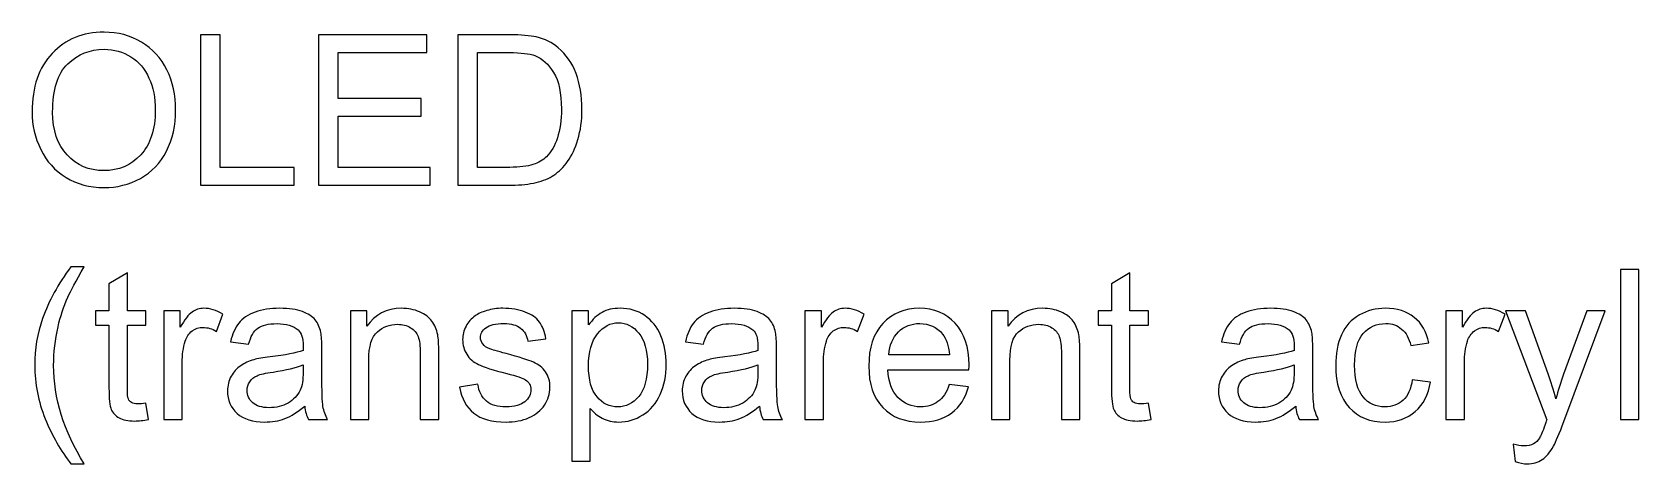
# Model space of a CAD drawing. Header units: inches. Extents: x -3.1 to 14.9, y -9.8 to 5.5.
# Drawn here: x 11.895 to 13.172, y 3.311 to 3.654 of the extents above; entities that cross this region are included whole.
import ezdxf

# ---------------------------------------------------------------- set-up
doc = ezdxf.new("R2010")
doc.units = ezdxf.units.IN
doc.header["$MEASUREMENT"] = 0
doc.layers.add('Layer 1', color=7, linetype='Continuous')

msp = doc.modelspace()

# ---------------------------------------------------------------- linework, layer by layer
at = {"layer": 'Layer 1', "color": 250}
for points, knots in [([(11.8946, 3.5902), (11.8946, 3.61), (11.8999, 3.6255), (11.9106, 3.6367), (11.9106, 3.6367), (11.9212, 3.6479), (11.9349, 3.6535), (11.9518, 3.6535), (11.9518, 3.6535), (11.9628, 3.6535), (11.9727, 3.6509), (11.9815, 3.6456), (11.9815, 3.6456), (11.9904, 3.6403), (11.9971, 3.633), (12.0018, 3.6236), (12.0018, 3.6236), (12.0064, 3.6142), (12.0087, 3.6035), (12.0087, 3.5916), (12.0087, 3.5916), (12.0087, 3.5795), (12.0063, 3.5686), (12.0014, 3.5591), (12.0014, 3.5591), (11.9965, 3.5496), (11.9896, 3.5423), (11.9807, 3.5374), (11.9807, 3.5374), (11.9717, 3.5325), (11.962, 3.5301), (11.9517, 3.5301), (11.9517, 3.5301), (11.9404, 3.5301), (11.9304, 3.5328), (11.9216, 3.5382), (11.9216, 3.5382), (11.9127, 3.5436), (11.906, 3.551), (11.9015, 3.5604), (11.9015, 3.5604), (11.8969, 3.5698), (11.8946, 3.5797), (11.8946, 3.5902)], [0, 0, 0, 0, 0.083333, 0.083333, 0.083333, 0.083333, 0.166667, 0.166667, 0.166667, 0.166667, 0.25, 0.25, 0.25, 0.25, 0.333333, 0.333333, 0.333333, 0.333333, 0.416667, 0.416667, 0.416667, 0.416667, 0.5, 0.5, 0.5, 0.5, 0.583333, 0.583333, 0.583333, 0.583333, 0.666667, 0.666667, 0.666667, 0.666667, 0.75, 0.75, 0.75, 0.75, 0.833333, 0.833333, 0.833333, 0.833333, 1, 1, 1, 1]), ([(11.9109, 3.59), (11.9109, 3.5756), (11.9148, 3.5643), (11.9225, 3.556), (11.9225, 3.556), (11.9302, 3.5477), (11.9399, 3.5436), (11.9516, 3.5436), (11.9516, 3.5436), (11.9635, 3.5436), (11.9733, 3.5477), (11.9809, 3.5561), (11.9809, 3.5561), (11.9886, 3.5645), (11.9925, 3.5763), (11.9925, 3.5917), (11.9925, 3.5917), (11.9925, 3.6014), (11.9908, 3.6098), (11.9875, 3.6171), (11.9875, 3.6171), (11.9842, 3.6243), (11.9794, 3.63), (11.9731, 3.634), (11.9731, 3.634), (11.9668, 3.6379), (11.9597, 3.6399), (11.9518, 3.6399), (11.9518, 3.6399), (11.9407, 3.6399), (11.931, 3.6361), (11.923, 3.6284), (11.923, 3.6284), (11.9149, 3.6207), (11.9109, 3.6079), (11.9109, 3.59)], [0, 0, 0, 0, 0.1, 0.1, 0.1, 0.1, 0.2, 0.2, 0.2, 0.2, 0.3, 0.3, 0.3, 0.3, 0.4, 0.4, 0.4, 0.4, 0.5, 0.5, 0.5, 0.5, 0.6, 0.6, 0.6, 0.6, 0.7, 0.7, 0.7, 0.7, 0.8, 0.8, 0.8, 0.8, 1, 1, 1, 1]), ([(12.0284, 3.5321), (12.0284, 3.5321), (12.0284, 3.6514), (12.0284, 3.6514), (12.0284, 3.6514), (12.0284, 3.6514), (12.0442, 3.6514), (12.0442, 3.6514), (12.0442, 3.6514), (12.0442, 3.6514), (12.0442, 3.5462), (12.0442, 3.5462), (12.0442, 3.5462), (12.0442, 3.5462), (12.103, 3.5462), (12.103, 3.5462), (12.103, 3.5462), (12.103, 3.5462), (12.103, 3.5321), (12.103, 3.5321), (12.103, 3.5321), (12.103, 3.5321), (12.0284, 3.5321), (12.0284, 3.5321)], [0, 0, 0, 0, 0.142857, 0.142857, 0.142857, 0.142857, 0.285714, 0.285714, 0.285714, 0.285714, 0.428571, 0.428571, 0.428571, 0.428571, 0.571429, 0.571429, 0.571429, 0.571429, 0.714286, 0.714286, 0.714286, 0.714286, 1, 1, 1, 1]), ([(12.1221, 3.5321), (12.1221, 3.5321), (12.1221, 3.6514), (12.1221, 3.6514), (12.1221, 3.6514), (12.1221, 3.6514), (12.2083, 3.6514), (12.2083, 3.6514), (12.2083, 3.6514), (12.2083, 3.6514), (12.2083, 3.6373), (12.2083, 3.6373), (12.2083, 3.6373), (12.2083, 3.6373), (12.1379, 3.6373), (12.1379, 3.6373), (12.1379, 3.6373), (12.1379, 3.6373), (12.1379, 3.6008), (12.1379, 3.6008), (12.1379, 3.6008), (12.1379, 3.6008), (12.2039, 3.6008), (12.2039, 3.6008), (12.2039, 3.6008), (12.2039, 3.6008), (12.2039, 3.5868), (12.2039, 3.5868), (12.2039, 3.5868), (12.2039, 3.5868), (12.1379, 3.5868), (12.1379, 3.5868), (12.1379, 3.5868), (12.1379, 3.5868), (12.1379, 3.5462), (12.1379, 3.5462), (12.1379, 3.5462), (12.1379, 3.5462), (12.2111, 3.5462), (12.2111, 3.5462), (12.2111, 3.5462), (12.2111, 3.5462), (12.2111, 3.5321), (12.2111, 3.5321), (12.2111, 3.5321), (12.2111, 3.5321), (12.1221, 3.5321), (12.1221, 3.5321)], [0, 0, 0, 0, 0.076923, 0.076923, 0.076923, 0.076923, 0.153846, 0.153846, 0.153846, 0.153846, 0.230769, 0.230769, 0.230769, 0.230769, 0.307692, 0.307692, 0.307692, 0.307692, 0.384615, 0.384615, 0.384615, 0.384615, 0.461538, 0.461538, 0.461538, 0.461538, 0.538462, 0.538462, 0.538462, 0.538462, 0.615385, 0.615385, 0.615385, 0.615385, 0.692308, 0.692308, 0.692308, 0.692308, 0.769231, 0.769231, 0.769231, 0.769231, 0.846154, 0.846154, 0.846154, 0.846154, 1, 1, 1, 1]), ([(12.2329, 3.5321), (12.2329, 3.5321), (12.2329, 3.6514), (12.2329, 3.6514), (12.2329, 3.6514), (12.2329, 3.6514), (12.274, 3.6514), (12.274, 3.6514), (12.274, 3.6514), (12.2833, 3.6514), (12.2904, 3.6508), (12.2953, 3.6497), (12.2953, 3.6497), (12.3021, 3.6481), (12.3079, 3.6453), (12.3128, 3.6411), (12.3128, 3.6411), (12.319, 3.6358), (12.3238, 3.629), (12.3269, 3.6208), (12.3269, 3.6208), (12.33, 3.6125), (12.3316, 3.603), (12.3316, 3.5924), (12.3316, 3.5924), (12.3316, 3.5833), (12.3305, 3.5753), (12.3284, 3.5683), (12.3284, 3.5683), (12.3263, 3.5613), (12.3236, 3.5555), (12.3202, 3.5509), (12.3202, 3.5509), (12.3169, 3.5463), (12.3133, 3.5427), (12.3094, 3.5401), (12.3094, 3.5401), (12.3055, 3.5375), (12.3007, 3.5355), (12.2951, 3.5341), (12.2951, 3.5341), (12.2896, 3.5328), (12.2832, 3.5321), (12.276, 3.5321), (12.276, 3.5321), (12.276, 3.5321), (12.2329, 3.5321), (12.2329, 3.5321)], [0, 0, 0, 0, 0.076923, 0.076923, 0.076923, 0.076923, 0.153846, 0.153846, 0.153846, 0.153846, 0.230769, 0.230769, 0.230769, 0.230769, 0.307692, 0.307692, 0.307692, 0.307692, 0.384615, 0.384615, 0.384615, 0.384615, 0.461538, 0.461538, 0.461538, 0.461538, 0.538462, 0.538462, 0.538462, 0.538462, 0.615385, 0.615385, 0.615385, 0.615385, 0.692308, 0.692308, 0.692308, 0.692308, 0.769231, 0.769231, 0.769231, 0.769231, 0.846154, 0.846154, 0.846154, 0.846154, 1, 1, 1, 1]), ([(12.2487, 3.5462), (12.2487, 3.5462), (12.2742, 3.5462), (12.2742, 3.5462), (12.2742, 3.5462), (12.282, 3.5462), (12.2882, 3.5469), (12.2927, 3.5484), (12.2927, 3.5484), (12.2972, 3.5498), (12.3007, 3.5519), (12.3034, 3.5546), (12.3034, 3.5546), (12.3071, 3.5583), (12.3101, 3.5633), (12.3121, 3.5696), (12.3121, 3.5696), (12.3142, 3.576), (12.3153, 3.5836), (12.3153, 3.5926), (12.3153, 3.5926), (12.3153, 3.6051), (12.3132, 3.6147), (12.3091, 3.6214), (12.3091, 3.6214), (12.305, 3.6281), (12.3001, 3.6326), (12.2942, 3.6349), (12.2942, 3.6349), (12.29, 3.6365), (12.2831, 3.6373), (12.2738, 3.6373), (12.2738, 3.6373), (12.2738, 3.6373), (12.2487, 3.6373), (12.2487, 3.6373), (12.2487, 3.6373), (12.2487, 3.6373), (12.2487, 3.5462), (12.2487, 3.5462)], [0, 0, 0, 0, 0.090909, 0.090909, 0.090909, 0.090909, 0.181818, 0.181818, 0.181818, 0.181818, 0.272727, 0.272727, 0.272727, 0.272727, 0.363636, 0.363636, 0.363636, 0.363636, 0.454545, 0.454545, 0.454545, 0.454545, 0.545455, 0.545455, 0.545455, 0.545455, 0.636364, 0.636364, 0.636364, 0.636364, 0.727273, 0.727273, 0.727273, 0.727273, 0.818182, 0.818182, 0.818182, 0.818182, 1, 1, 1, 1]), ([(11.9255, 3.3108), (11.9175, 3.321), (11.9106, 3.333), (11.905, 3.3466), (11.905, 3.3466), (11.8995, 3.3603), (11.8967, 3.3745), (11.8967, 3.3891), (11.8967, 3.3891), (11.8967, 3.402), (11.8987, 3.4144), (11.9029, 3.4262), (11.9029, 3.4262), (11.9078, 3.44), (11.9153, 3.4536), (11.9255, 3.4672), (11.9255, 3.4672), (11.9255, 3.4672), (11.936, 3.4672), (11.936, 3.4672), (11.936, 3.4672), (11.9295, 3.456), (11.9252, 3.4479), (11.923, 3.4431), (11.923, 3.4431), (11.9197, 3.4356), (11.9171, 3.4278), (11.9152, 3.4196), (11.9152, 3.4196), (11.9129, 3.4095), (11.9117, 3.3993), (11.9117, 3.389), (11.9117, 3.389), (11.9117, 3.3629), (11.9198, 3.3369), (11.936, 3.3108), (11.936, 3.3108), (11.936, 3.3108), (11.9255, 3.3108), (11.9255, 3.3108)], [0, 0, 0, 0, 0.090909, 0.090909, 0.090909, 0.090909, 0.181818, 0.181818, 0.181818, 0.181818, 0.272727, 0.272727, 0.272727, 0.272727, 0.363636, 0.363636, 0.363636, 0.363636, 0.454545, 0.454545, 0.454545, 0.454545, 0.545455, 0.545455, 0.545455, 0.545455, 0.636364, 0.636364, 0.636364, 0.636364, 0.727273, 0.727273, 0.727273, 0.727273, 0.818182, 0.818182, 0.818182, 0.818182, 1, 1, 1, 1]), ([(11.985, 3.359), (11.985, 3.359), (11.9872, 3.3461), (11.9872, 3.3461), (11.9872, 3.3461), (11.983, 3.3452), (11.9793, 3.3448), (11.9761, 3.3448), (11.9761, 3.3448), (11.9708, 3.3448), (11.9667, 3.3456), (11.9637, 3.3473), (11.9637, 3.3473), (11.9608, 3.349), (11.9587, 3.3512), (11.9575, 3.3539), (11.9575, 3.3539), (11.9564, 3.3566), (11.9557, 3.3624), (11.9557, 3.3712), (11.9557, 3.3712), (11.9557, 3.3712), (11.9557, 3.4209), (11.9557, 3.4209), (11.9557, 3.4209), (11.9557, 3.4209), (11.945, 3.4209), (11.945, 3.4209), (11.945, 3.4209), (11.945, 3.4209), (11.945, 3.4323), (11.945, 3.4323), (11.945, 3.4323), (11.945, 3.4323), (11.9557, 3.4323), (11.9557, 3.4323), (11.9557, 3.4323), (11.9557, 3.4323), (11.9557, 3.4537), (11.9557, 3.4537), (11.9557, 3.4537), (11.9557, 3.4537), (11.9703, 3.4625), (11.9703, 3.4625), (11.9703, 3.4625), (11.9703, 3.4625), (11.9703, 3.4323), (11.9703, 3.4323), (11.9703, 3.4323), (11.9703, 3.4323), (11.985, 3.4323), (11.985, 3.4323), (11.985, 3.4323), (11.985, 3.4323), (11.985, 3.4209), (11.985, 3.4209), (11.985, 3.4209), (11.985, 3.4209), (11.9703, 3.4209), (11.9703, 3.4209), (11.9703, 3.4209), (11.9703, 3.4209), (11.9703, 3.3704), (11.9703, 3.3704), (11.9703, 3.3704), (11.9703, 3.3662), (11.9706, 3.3635), (11.9711, 3.3623), (11.9711, 3.3623), (11.9716, 3.3611), (11.9724, 3.3602), (11.9736, 3.3595), (11.9736, 3.3595), (11.9748, 3.3588), (11.9764, 3.3584), (11.9786, 3.3584), (11.9786, 3.3584), (11.9802, 3.3584), (11.9824, 3.3586), (11.985, 3.359)], [0, 0, 0, 0, 0.047619, 0.047619, 0.047619, 0.047619, 0.095238, 0.095238, 0.095238, 0.095238, 0.142857, 0.142857, 0.142857, 0.142857, 0.190476, 0.190476, 0.190476, 0.190476, 0.238095, 0.238095, 0.238095, 0.238095, 0.285714, 0.285714, 0.285714, 0.285714, 0.333333, 0.333333, 0.333333, 0.333333, 0.380952, 0.380952, 0.380952, 0.380952, 0.428571, 0.428571, 0.428571, 0.428571, 0.47619, 0.47619, 0.47619, 0.47619, 0.52381, 0.52381, 0.52381, 0.52381, 0.571429, 0.571429, 0.571429, 0.571429, 0.619048, 0.619048, 0.619048, 0.619048, 0.666667, 0.666667, 0.666667, 0.666667, 0.714286, 0.714286, 0.714286, 0.714286, 0.761905, 0.761905, 0.761905, 0.761905, 0.809524, 0.809524, 0.809524, 0.809524, 0.857143, 0.857143, 0.857143, 0.857143, 0.904762, 0.904762, 0.904762, 0.904762, 1, 1, 1, 1]), ([(12.7818, 3.359), (12.7818, 3.359), (12.784, 3.3461), (12.784, 3.3461), (12.784, 3.3461), (12.7798, 3.3452), (12.7761, 3.3448), (12.7729, 3.3448), (12.7729, 3.3448), (12.7676, 3.3448), (12.7635, 3.3456), (12.7605, 3.3473), (12.7605, 3.3473), (12.7576, 3.349), (12.7555, 3.3512), (12.7543, 3.3539), (12.7543, 3.3539), (12.7531, 3.3566), (12.7525, 3.3624), (12.7525, 3.3712), (12.7525, 3.3712), (12.7525, 3.3712), (12.7525, 3.4209), (12.7525, 3.4209), (12.7525, 3.4209), (12.7525, 3.4209), (12.7418, 3.4209), (12.7418, 3.4209), (12.7418, 3.4209), (12.7418, 3.4209), (12.7418, 3.4323), (12.7418, 3.4323), (12.7418, 3.4323), (12.7418, 3.4323), (12.7525, 3.4323), (12.7525, 3.4323), (12.7525, 3.4323), (12.7525, 3.4323), (12.7525, 3.4537), (12.7525, 3.4537), (12.7525, 3.4537), (12.7525, 3.4537), (12.7671, 3.4625), (12.7671, 3.4625), (12.7671, 3.4625), (12.7671, 3.4625), (12.7671, 3.4323), (12.7671, 3.4323), (12.7671, 3.4323), (12.7671, 3.4323), (12.7818, 3.4323), (12.7818, 3.4323), (12.7818, 3.4323), (12.7818, 3.4323), (12.7818, 3.4209), (12.7818, 3.4209), (12.7818, 3.4209), (12.7818, 3.4209), (12.7671, 3.4209), (12.7671, 3.4209), (12.7671, 3.4209), (12.7671, 3.4209), (12.7671, 3.3704), (12.7671, 3.3704), (12.7671, 3.3704), (12.7671, 3.3662), (12.7674, 3.3635), (12.7679, 3.3623), (12.7679, 3.3623), (12.7684, 3.3611), (12.7692, 3.3602), (12.7704, 3.3595), (12.7704, 3.3595), (12.7716, 3.3588), (12.7732, 3.3584), (12.7754, 3.3584), (12.7754, 3.3584), (12.777, 3.3584), (12.7792, 3.3586), (12.7818, 3.359)], [0, 0, 0, 0, 0.047619, 0.047619, 0.047619, 0.047619, 0.095238, 0.095238, 0.095238, 0.095238, 0.142857, 0.142857, 0.142857, 0.142857, 0.190476, 0.190476, 0.190476, 0.190476, 0.238095, 0.238095, 0.238095, 0.238095, 0.285714, 0.285714, 0.285714, 0.285714, 0.333333, 0.333333, 0.333333, 0.333333, 0.380952, 0.380952, 0.380952, 0.380952, 0.428571, 0.428571, 0.428571, 0.428571, 0.47619, 0.47619, 0.47619, 0.47619, 0.52381, 0.52381, 0.52381, 0.52381, 0.571429, 0.571429, 0.571429, 0.571429, 0.619048, 0.619048, 0.619048, 0.619048, 0.666667, 0.666667, 0.666667, 0.666667, 0.714286, 0.714286, 0.714286, 0.714286, 0.761905, 0.761905, 0.761905, 0.761905, 0.809524, 0.809524, 0.809524, 0.809524, 0.857143, 0.857143, 0.857143, 0.857143, 0.904762, 0.904762, 0.904762, 0.904762, 1, 1, 1, 1]), ([(13.157, 3.3459), (13.157, 3.3459), (13.157, 3.4652), (13.157, 3.4652), (13.157, 3.4652), (13.157, 3.4652), (13.1717, 3.4652), (13.1717, 3.4652), (13.1717, 3.4652), (13.1717, 3.4652), (13.1717, 3.3459), (13.1717, 3.3459), (13.1717, 3.3459), (13.1717, 3.3459), (13.157, 3.3459), (13.157, 3.3459)], [0, 0, 0, 0, 0.2, 0.2, 0.2, 0.2, 0.4, 0.4, 0.4, 0.4, 0.6, 0.6, 0.6, 0.6, 1, 1, 1, 1]), ([(11.9992, 3.3459), (11.9992, 3.3459), (11.9992, 3.4323), (11.9992, 3.4323), (11.9992, 3.4323), (11.9992, 3.4323), (12.0124, 3.4323), (12.0124, 3.4323), (12.0124, 3.4323), (12.0124, 3.4323), (12.0124, 3.4192), (12.0124, 3.4192), (12.0124, 3.4192), (12.0157, 3.4253), (12.0189, 3.4294), (12.0217, 3.4313), (12.0217, 3.4313), (12.0245, 3.4333), (12.0277, 3.4343), (12.0311, 3.4343), (12.0311, 3.4343), (12.036, 3.4343), (12.041, 3.4327), (12.0462, 3.4296), (12.0462, 3.4296), (12.0462, 3.4296), (12.0411, 3.416), (12.0411, 3.416), (12.0411, 3.416), (12.0375, 3.4181), (12.034, 3.4191), (12.0304, 3.4191), (12.0304, 3.4191), (12.0272, 3.4191), (12.0243, 3.4182), (12.0217, 3.4163), (12.0217, 3.4163), (12.0192, 3.4143), (12.0174, 3.4116), (12.0163, 3.4082), (12.0163, 3.4082), (12.0147, 3.403), (12.0139, 3.3973), (12.0139, 3.3911), (12.0139, 3.3911), (12.0139, 3.3911), (12.0139, 3.3459), (12.0139, 3.3459), (12.0139, 3.3459), (12.0139, 3.3459), (11.9992, 3.3459), (11.9992, 3.3459)], [0, 0, 0, 0, 0.071429, 0.071429, 0.071429, 0.071429, 0.142857, 0.142857, 0.142857, 0.142857, 0.214286, 0.214286, 0.214286, 0.214286, 0.285714, 0.285714, 0.285714, 0.285714, 0.357143, 0.357143, 0.357143, 0.357143, 0.428571, 0.428571, 0.428571, 0.428571, 0.5, 0.5, 0.5, 0.5, 0.571429, 0.571429, 0.571429, 0.571429, 0.642857, 0.642857, 0.642857, 0.642857, 0.714286, 0.714286, 0.714286, 0.714286, 0.785714, 0.785714, 0.785714, 0.785714, 0.857143, 0.857143, 0.857143, 0.857143, 1, 1, 1, 1]), ([(12.1113, 3.3566), (12.1058, 3.352), (12.1006, 3.3487), (12.0956, 3.3468), (12.0956, 3.3468), (12.0906, 3.3449), (12.0852, 3.344), (12.0794, 3.344), (12.0794, 3.344), (12.0699, 3.344), (12.0627, 3.3463), (12.0575, 3.3509), (12.0575, 3.3509), (12.0525, 3.3555), (12.0499, 3.3615), (12.0499, 3.3687), (12.0499, 3.3687), (12.0499, 3.3729), (12.0509, 3.3768), (12.0528, 3.3803), (12.0528, 3.3803), (12.0547, 3.3838), (12.0572, 3.3866), (12.0604, 3.3887), (12.0604, 3.3887), (12.0635, 3.3908), (12.067, 3.3924), (12.0709, 3.3935), (12.0709, 3.3935), (12.0738, 3.3943), (12.0781, 3.395), (12.0839, 3.3957), (12.0839, 3.3957), (12.0957, 3.3971), (12.1045, 3.3988), (12.11, 3.4008), (12.11, 3.4008), (12.1101, 3.4028), (12.1101, 3.404), (12.1101, 3.4046), (12.1101, 3.4046), (12.1101, 3.4105), (12.1087, 3.4148), (12.106, 3.4172), (12.106, 3.4172), (12.1022, 3.4205), (12.0967, 3.4221), (12.0893, 3.4221), (12.0893, 3.4221), (12.0824, 3.4221), (12.0773, 3.421), (12.074, 3.4185), (12.074, 3.4185), (12.0707, 3.4161), (12.0683, 3.4118), (12.0667, 3.4057), (12.0667, 3.4057), (12.0667, 3.4057), (12.0524, 3.4077), (12.0524, 3.4077), (12.0524, 3.4077), (12.0537, 3.4138), (12.0559, 3.4188), (12.0589, 3.4225), (12.0589, 3.4225), (12.0618, 3.4263), (12.0662, 3.4292), (12.0718, 3.4312), (12.0718, 3.4312), (12.0774, 3.4333), (12.084, 3.4343), (12.0914, 3.4343), (12.0914, 3.4343), (12.0988, 3.4343), (12.1048, 3.4334), (12.1094, 3.4317), (12.1094, 3.4317), (12.114, 3.4299), (12.1174, 3.4278), (12.1196, 3.4251), (12.1196, 3.4251), (12.1217, 3.4225), (12.1232, 3.4192), (12.1241, 3.4151), (12.1241, 3.4151), (12.1246, 3.4126), (12.1249, 3.4081), (12.1249, 3.4016), (12.1249, 3.4016), (12.1249, 3.4016), (12.1249, 3.3821), (12.1249, 3.3821), (12.1249, 3.3821), (12.1249, 3.3685), (12.1252, 3.3599), (12.1258, 3.3563), (12.1258, 3.3563), (12.1264, 3.3527), (12.1277, 3.3492), (12.1295, 3.3459), (12.1295, 3.3459), (12.1295, 3.3459), (12.1142, 3.3459), (12.1142, 3.3459), (12.1142, 3.3459), (12.1127, 3.3489), (12.1117, 3.3525), (12.1113, 3.3566)], [0, 0, 0, 0, 0.035714, 0.035714, 0.035714, 0.035714, 0.071429, 0.071429, 0.071429, 0.071429, 0.107143, 0.107143, 0.107143, 0.107143, 0.142857, 0.142857, 0.142857, 0.142857, 0.178571, 0.178571, 0.178571, 0.178571, 0.214286, 0.214286, 0.214286, 0.214286, 0.25, 0.25, 0.25, 0.25, 0.285714, 0.285714, 0.285714, 0.285714, 0.321429, 0.321429, 0.321429, 0.321429, 0.357143, 0.357143, 0.357143, 0.357143, 0.392857, 0.392857, 0.392857, 0.392857, 0.428571, 0.428571, 0.428571, 0.428571, 0.464286, 0.464286, 0.464286, 0.464286, 0.5, 0.5, 0.5, 0.5, 0.535714, 0.535714, 0.535714, 0.535714, 0.571429, 0.571429, 0.571429, 0.571429, 0.607143, 0.607143, 0.607143, 0.607143, 0.642857, 0.642857, 0.642857, 0.642857, 0.678571, 0.678571, 0.678571, 0.678571, 0.714286, 0.714286, 0.714286, 0.714286, 0.75, 0.75, 0.75, 0.75, 0.785714, 0.785714, 0.785714, 0.785714, 0.821429, 0.821429, 0.821429, 0.821429, 0.857143, 0.857143, 0.857143, 0.857143, 0.892857, 0.892857, 0.892857, 0.892857, 0.928571, 0.928571, 0.928571, 0.928571, 1, 1, 1, 1]), ([(12.1476, 3.3459), (12.1476, 3.3459), (12.1476, 3.4323), (12.1476, 3.4323), (12.1476, 3.4323), (12.1476, 3.4323), (12.1607, 3.4323), (12.1607, 3.4323), (12.1607, 3.4323), (12.1607, 3.4323), (12.1607, 3.42), (12.1607, 3.42), (12.1607, 3.42), (12.1671, 3.4295), (12.1763, 3.4343), (12.1882, 3.4343), (12.1882, 3.4343), (12.1935, 3.4343), (12.1982, 3.4333), (12.2026, 3.4315), (12.2026, 3.4315), (12.207, 3.4296), (12.2102, 3.4271), (12.2124, 3.4241), (12.2124, 3.4241), (12.2146, 3.4211), (12.2161, 3.4175), (12.217, 3.4133), (12.217, 3.4133), (12.2175, 3.4106), (12.2178, 3.4058), (12.2178, 3.399), (12.2178, 3.399), (12.2178, 3.399), (12.2178, 3.3459), (12.2178, 3.3459), (12.2178, 3.3459), (12.2178, 3.3459), (12.2031, 3.3459), (12.2031, 3.3459), (12.2031, 3.3459), (12.2031, 3.3459), (12.2031, 3.3985), (12.2031, 3.3985), (12.2031, 3.3985), (12.2031, 3.4044), (12.2026, 3.4089), (12.2014, 3.4119), (12.2014, 3.4119), (12.2003, 3.4148), (12.1983, 3.4172), (12.1954, 3.4189), (12.1954, 3.4189), (12.1925, 3.4207), (12.1891, 3.4216), (12.1852, 3.4216), (12.1852, 3.4216), (12.1789, 3.4216), (12.1735, 3.4196), (12.169, 3.4156), (12.169, 3.4156), (12.1645, 3.4117), (12.1622, 3.4042), (12.1622, 3.3931), (12.1622, 3.3931), (12.1622, 3.3931), (12.1622, 3.3459), (12.1622, 3.3459), (12.1622, 3.3459), (12.1622, 3.3459), (12.1476, 3.3459), (12.1476, 3.3459)], [0, 0, 0, 0, 0.052632, 0.052632, 0.052632, 0.052632, 0.105263, 0.105263, 0.105263, 0.105263, 0.157895, 0.157895, 0.157895, 0.157895, 0.210526, 0.210526, 0.210526, 0.210526, 0.263158, 0.263158, 0.263158, 0.263158, 0.315789, 0.315789, 0.315789, 0.315789, 0.368421, 0.368421, 0.368421, 0.368421, 0.421053, 0.421053, 0.421053, 0.421053, 0.473684, 0.473684, 0.473684, 0.473684, 0.526316, 0.526316, 0.526316, 0.526316, 0.578947, 0.578947, 0.578947, 0.578947, 0.631579, 0.631579, 0.631579, 0.631579, 0.684211, 0.684211, 0.684211, 0.684211, 0.736842, 0.736842, 0.736842, 0.736842, 0.789474, 0.789474, 0.789474, 0.789474, 0.842105, 0.842105, 0.842105, 0.842105, 0.894737, 0.894737, 0.894737, 0.894737, 1, 1, 1, 1]), ([(12.2344, 3.3717), (12.2344, 3.3717), (12.2489, 3.374), (12.2489, 3.374), (12.2489, 3.374), (12.2497, 3.3682), (12.252, 3.3637), (12.2557, 3.3606), (12.2557, 3.3606), (12.2594, 3.3575), (12.2646, 3.356), (12.2713, 3.356), (12.2713, 3.356), (12.278, 3.356), (12.283, 3.3574), (12.2862, 3.3601), (12.2862, 3.3601), (12.2895, 3.3628), (12.2911, 3.3661), (12.2911, 3.3697), (12.2911, 3.3697), (12.2911, 3.3731), (12.2897, 3.3756), (12.2868, 3.3776), (12.2868, 3.3776), (12.2848, 3.3789), (12.2798, 3.3805), (12.2718, 3.3825), (12.2718, 3.3825), (12.2611, 3.3852), (12.2536, 3.3876), (12.2495, 3.3896), (12.2495, 3.3896), (12.2453, 3.3915), (12.2422, 3.3943), (12.24, 3.3978), (12.24, 3.3978), (12.2379, 3.4013), (12.2368, 3.4051), (12.2368, 3.4094), (12.2368, 3.4094), (12.2368, 3.4132), (12.2377, 3.4168), (12.2395, 3.4201), (12.2395, 3.4201), (12.2412, 3.4234), (12.2437, 3.4261), (12.2467, 3.4283), (12.2467, 3.4283), (12.249, 3.4299), (12.2521, 3.4314), (12.256, 3.4325), (12.256, 3.4325), (12.2599, 3.4337), (12.2642, 3.4343), (12.2687, 3.4343), (12.2687, 3.4343), (12.2754, 3.4343), (12.2814, 3.4333), (12.2865, 3.4313), (12.2865, 3.4313), (12.2917, 3.4294), (12.2954, 3.4268), (12.2979, 3.4234), (12.2979, 3.4234), (12.3003, 3.4201), (12.302, 3.4156), (12.3029, 3.41), (12.3029, 3.41), (12.3029, 3.41), (12.2886, 3.4081), (12.2886, 3.4081), (12.2886, 3.4081), (12.2879, 3.4125), (12.286, 3.416), (12.2829, 3.4185), (12.2829, 3.4185), (12.2798, 3.421), (12.2754, 3.4222), (12.2697, 3.4222), (12.2697, 3.4222), (12.263, 3.4222), (12.2582, 3.4211), (12.2553, 3.4189), (12.2553, 3.4189), (12.2524, 3.4167), (12.251, 3.4141), (12.251, 3.4111), (12.251, 3.4111), (12.251, 3.4092), (12.2516, 3.4075), (12.2528, 3.406), (12.2528, 3.406), (12.254, 3.4044), (12.2558, 3.4031), (12.2584, 3.402), (12.2584, 3.402), (12.2599, 3.4015), (12.2642, 3.4003), (12.2713, 3.3983), (12.2713, 3.3983), (12.2817, 3.3955), (12.2889, 3.3933), (12.293, 3.3915), (12.293, 3.3915), (12.2971, 3.3898), (12.3003, 3.3872), (12.3027, 3.3838), (12.3027, 3.3838), (12.305, 3.3805), (12.3062, 3.3763), (12.3062, 3.3713), (12.3062, 3.3713), (12.3062, 3.3664), (12.3047, 3.3618), (12.3019, 3.3575), (12.3019, 3.3575), (12.299, 3.3532), (12.2949, 3.3498), (12.2896, 3.3475), (12.2896, 3.3475), (12.2842, 3.3451), (12.2781, 3.344), (12.2713, 3.344), (12.2713, 3.344), (12.2601, 3.344), (12.2515, 3.3463), (12.2457, 3.351), (12.2457, 3.351), (12.2398, 3.3556), (12.236, 3.3625), (12.2344, 3.3717)], [0, 0, 0, 0, 0.029412, 0.029412, 0.029412, 0.029412, 0.058824, 0.058824, 0.058824, 0.058824, 0.088235, 0.088235, 0.088235, 0.088235, 0.117647, 0.117647, 0.117647, 0.117647, 0.147059, 0.147059, 0.147059, 0.147059, 0.176471, 0.176471, 0.176471, 0.176471, 0.205882, 0.205882, 0.205882, 0.205882, 0.235294, 0.235294, 0.235294, 0.235294, 0.264706, 0.264706, 0.264706, 0.264706, 0.294118, 0.294118, 0.294118, 0.294118, 0.323529, 0.323529, 0.323529, 0.323529, 0.352941, 0.352941, 0.352941, 0.352941, 0.382353, 0.382353, 0.382353, 0.382353, 0.411765, 0.411765, 0.411765, 0.411765, 0.441176, 0.441176, 0.441176, 0.441176, 0.470588, 0.470588, 0.470588, 0.470588, 0.5, 0.5, 0.5, 0.5, 0.529412, 0.529412, 0.529412, 0.529412, 0.558824, 0.558824, 0.558824, 0.558824, 0.588235, 0.588235, 0.588235, 0.588235, 0.617647, 0.617647, 0.617647, 0.617647, 0.647059, 0.647059, 0.647059, 0.647059, 0.676471, 0.676471, 0.676471, 0.676471, 0.705882, 0.705882, 0.705882, 0.705882, 0.735294, 0.735294, 0.735294, 0.735294, 0.764706, 0.764706, 0.764706, 0.764706, 0.794118, 0.794118, 0.794118, 0.794118, 0.823529, 0.823529, 0.823529, 0.823529, 0.852941, 0.852941, 0.852941, 0.852941, 0.882353, 0.882353, 0.882353, 0.882353, 0.911765, 0.911765, 0.911765, 0.911765, 0.941176, 0.941176, 0.941176, 0.941176, 1, 1, 1, 1]), ([(12.3236, 3.3128), (12.3236, 3.3128), (12.3236, 3.4323), (12.3236, 3.4323), (12.3236, 3.4323), (12.3236, 3.4323), (12.3369, 3.4323), (12.3369, 3.4323), (12.3369, 3.4323), (12.3369, 3.4323), (12.3369, 3.4211), (12.3369, 3.4211), (12.3369, 3.4211), (12.3401, 3.4255), (12.3436, 3.4288), (12.3476, 3.431), (12.3476, 3.431), (12.3515, 3.4332), (12.3563, 3.4343), (12.362, 3.4343), (12.362, 3.4343), (12.3694, 3.4343), (12.3759, 3.4324), (12.3815, 3.4286), (12.3815, 3.4286), (12.3872, 3.4248), (12.3914, 3.4194), (12.3943, 3.4125), (12.3943, 3.4125), (12.3972, 3.4056), (12.3986, 3.398), (12.3986, 3.3898), (12.3986, 3.3898), (12.3986, 3.3809), (12.397, 3.373), (12.3938, 3.3659), (12.3938, 3.3659), (12.3907, 3.3588), (12.3861, 3.3534), (12.38, 3.3496), (12.38, 3.3496), (12.374, 3.3458), (12.3676, 3.344), (12.3609, 3.344), (12.3609, 3.344), (12.356, 3.344), (12.3517, 3.345), (12.3478, 3.347), (12.3478, 3.347), (12.3439, 3.3491), (12.3407, 3.3517), (12.3382, 3.3548), (12.3382, 3.3548), (12.3382, 3.3548), (12.3382, 3.3128), (12.3382, 3.3128), (12.3382, 3.3128), (12.3382, 3.3128), (12.3236, 3.3128), (12.3236, 3.3128)], [0, 0, 0, 0, 0.0625, 0.0625, 0.0625, 0.0625, 0.125, 0.125, 0.125, 0.125, 0.1875, 0.1875, 0.1875, 0.1875, 0.25, 0.25, 0.25, 0.25, 0.3125, 0.3125, 0.3125, 0.3125, 0.375, 0.375, 0.375, 0.375, 0.4375, 0.4375, 0.4375, 0.4375, 0.5, 0.5, 0.5, 0.5, 0.5625, 0.5625, 0.5625, 0.5625, 0.625, 0.625, 0.625, 0.625, 0.6875, 0.6875, 0.6875, 0.6875, 0.75, 0.75, 0.75, 0.75, 0.8125, 0.8125, 0.8125, 0.8125, 0.875, 0.875, 0.875, 0.875, 1, 1, 1, 1]), ([(12.3368, 3.3886), (12.3368, 3.3775), (12.3391, 3.3693), (12.3436, 3.364), (12.3436, 3.364), (12.3481, 3.3586), (12.3536, 3.356), (12.36, 3.356), (12.36, 3.356), (12.3665, 3.356), (12.372, 3.3587), (12.3767, 3.3643), (12.3767, 3.3643), (12.3813, 3.3698), (12.3837, 3.3783), (12.3837, 3.3898), (12.3837, 3.3898), (12.3837, 3.4009), (12.3814, 3.4091), (12.3768, 3.4146), (12.3768, 3.4146), (12.3723, 3.4201), (12.3669, 3.4228), (12.3606, 3.4228), (12.3606, 3.4228), (12.3544, 3.4228), (12.3488, 3.4199), (12.344, 3.4141), (12.344, 3.4141), (12.3392, 3.4082), (12.3368, 3.3997), (12.3368, 3.3886)], [0, 0, 0, 0, 0.111111, 0.111111, 0.111111, 0.111111, 0.222222, 0.222222, 0.222222, 0.222222, 0.333333, 0.333333, 0.333333, 0.333333, 0.444444, 0.444444, 0.444444, 0.444444, 0.555556, 0.555556, 0.555556, 0.555556, 0.666667, 0.666667, 0.666667, 0.666667, 0.777778, 0.777778, 0.777778, 0.777778, 1, 1, 1, 1]), ([(12.4727, 3.3566), (12.4672, 3.352), (12.462, 3.3487), (12.457, 3.3468), (12.457, 3.3468), (12.452, 3.3449), (12.4466, 3.344), (12.4408, 3.344), (12.4408, 3.344), (12.4313, 3.344), (12.4241, 3.3463), (12.419, 3.3509), (12.419, 3.3509), (12.4139, 3.3555), (12.4113, 3.3615), (12.4113, 3.3687), (12.4113, 3.3687), (12.4113, 3.3729), (12.4123, 3.3768), (12.4142, 3.3803), (12.4142, 3.3803), (12.4161, 3.3838), (12.4187, 3.3866), (12.4218, 3.3887), (12.4218, 3.3887), (12.4249, 3.3908), (12.4284, 3.3924), (12.4323, 3.3935), (12.4323, 3.3935), (12.4352, 3.3943), (12.4395, 3.395), (12.4453, 3.3957), (12.4453, 3.3957), (12.4572, 3.3971), (12.4659, 3.3988), (12.4715, 3.4008), (12.4715, 3.4008), (12.4715, 3.4028), (12.4715, 3.404), (12.4715, 3.4046), (12.4715, 3.4046), (12.4715, 3.4105), (12.4702, 3.4148), (12.4674, 3.4172), (12.4674, 3.4172), (12.4637, 3.4205), (12.4581, 3.4221), (12.4507, 3.4221), (12.4507, 3.4221), (12.4438, 3.4221), (12.4387, 3.421), (12.4354, 3.4185), (12.4354, 3.4185), (12.4322, 3.4161), (12.4297, 3.4118), (12.4282, 3.4057), (12.4282, 3.4057), (12.4282, 3.4057), (12.4138, 3.4077), (12.4138, 3.4077), (12.4138, 3.4077), (12.4152, 3.4138), (12.4173, 3.4188), (12.4203, 3.4225), (12.4203, 3.4225), (12.4232, 3.4263), (12.4276, 3.4292), (12.4332, 3.4312), (12.4332, 3.4312), (12.4388, 3.4333), (12.4454, 3.4343), (12.4528, 3.4343), (12.4528, 3.4343), (12.4602, 3.4343), (12.4662, 3.4334), (12.4708, 3.4317), (12.4708, 3.4317), (12.4754, 3.4299), (12.4788, 3.4278), (12.481, 3.4251), (12.481, 3.4251), (12.4832, 3.4225), (12.4847, 3.4192), (12.4855, 3.4151), (12.4855, 3.4151), (12.486, 3.4126), (12.4863, 3.4081), (12.4863, 3.4016), (12.4863, 3.4016), (12.4863, 3.4016), (12.4863, 3.3821), (12.4863, 3.3821), (12.4863, 3.3821), (12.4863, 3.3685), (12.4866, 3.3599), (12.4872, 3.3563), (12.4872, 3.3563), (12.4878, 3.3527), (12.4891, 3.3492), (12.4909, 3.3459), (12.4909, 3.3459), (12.4909, 3.3459), (12.4756, 3.3459), (12.4756, 3.3459), (12.4756, 3.3459), (12.4741, 3.3489), (12.4731, 3.3525), (12.4727, 3.3566)], [0, 0, 0, 0, 0.035714, 0.035714, 0.035714, 0.035714, 0.071429, 0.071429, 0.071429, 0.071429, 0.107143, 0.107143, 0.107143, 0.107143, 0.142857, 0.142857, 0.142857, 0.142857, 0.178571, 0.178571, 0.178571, 0.178571, 0.214286, 0.214286, 0.214286, 0.214286, 0.25, 0.25, 0.25, 0.25, 0.285714, 0.285714, 0.285714, 0.285714, 0.321429, 0.321429, 0.321429, 0.321429, 0.357143, 0.357143, 0.357143, 0.357143, 0.392857, 0.392857, 0.392857, 0.392857, 0.428571, 0.428571, 0.428571, 0.428571, 0.464286, 0.464286, 0.464286, 0.464286, 0.5, 0.5, 0.5, 0.5, 0.535714, 0.535714, 0.535714, 0.535714, 0.571429, 0.571429, 0.571429, 0.571429, 0.607143, 0.607143, 0.607143, 0.607143, 0.642857, 0.642857, 0.642857, 0.642857, 0.678571, 0.678571, 0.678571, 0.678571, 0.714286, 0.714286, 0.714286, 0.714286, 0.75, 0.75, 0.75, 0.75, 0.785714, 0.785714, 0.785714, 0.785714, 0.821429, 0.821429, 0.821429, 0.821429, 0.857143, 0.857143, 0.857143, 0.857143, 0.892857, 0.892857, 0.892857, 0.892857, 0.928571, 0.928571, 0.928571, 0.928571, 1, 1, 1, 1]), ([(12.5088, 3.3459), (12.5088, 3.3459), (12.5088, 3.4323), (12.5088, 3.4323), (12.5088, 3.4323), (12.5088, 3.4323), (12.522, 3.4323), (12.522, 3.4323), (12.522, 3.4323), (12.522, 3.4323), (12.522, 3.4192), (12.522, 3.4192), (12.522, 3.4192), (12.5253, 3.4253), (12.5285, 3.4294), (12.5313, 3.4313), (12.5313, 3.4313), (12.5341, 3.4333), (12.5373, 3.4343), (12.5407, 3.4343), (12.5407, 3.4343), (12.5456, 3.4343), (12.5506, 3.4327), (12.5558, 3.4296), (12.5558, 3.4296), (12.5558, 3.4296), (12.5507, 3.416), (12.5507, 3.416), (12.5507, 3.416), (12.5471, 3.4181), (12.5436, 3.4191), (12.54, 3.4191), (12.54, 3.4191), (12.5368, 3.4191), (12.5339, 3.4182), (12.5313, 3.4163), (12.5313, 3.4163), (12.5288, 3.4143), (12.527, 3.4116), (12.5259, 3.4082), (12.5259, 3.4082), (12.5243, 3.403), (12.5235, 3.3973), (12.5235, 3.3911), (12.5235, 3.3911), (12.5235, 3.3911), (12.5235, 3.3459), (12.5235, 3.3459), (12.5235, 3.3459), (12.5235, 3.3459), (12.5088, 3.3459), (12.5088, 3.3459)], [0, 0, 0, 0, 0.071429, 0.071429, 0.071429, 0.071429, 0.142857, 0.142857, 0.142857, 0.142857, 0.214286, 0.214286, 0.214286, 0.214286, 0.285714, 0.285714, 0.285714, 0.285714, 0.357143, 0.357143, 0.357143, 0.357143, 0.428571, 0.428571, 0.428571, 0.428571, 0.5, 0.5, 0.5, 0.5, 0.571429, 0.571429, 0.571429, 0.571429, 0.642857, 0.642857, 0.642857, 0.642857, 0.714286, 0.714286, 0.714286, 0.714286, 0.785714, 0.785714, 0.785714, 0.785714, 0.857143, 0.857143, 0.857143, 0.857143, 1, 1, 1, 1]), ([(12.6236, 3.3737), (12.6236, 3.3737), (12.6388, 3.3719), (12.6388, 3.3719), (12.6388, 3.3719), (12.6364, 3.363), (12.632, 3.3561), (12.6255, 3.3513), (12.6255, 3.3513), (12.619, 3.3464), (12.6108, 3.344), (12.6008, 3.344), (12.6008, 3.344), (12.5881, 3.344), (12.5781, 3.3478), (12.5707, 3.3556), (12.5707, 3.3556), (12.5633, 3.3634), (12.5596, 3.3743), (12.5596, 3.3884), (12.5596, 3.3884), (12.5596, 3.4029), (12.5633, 3.4142), (12.5708, 3.4222), (12.5708, 3.4222), (12.5783, 3.4303), (12.588, 3.4343), (12.6, 3.4343), (12.6, 3.4343), (12.6115, 3.4343), (12.621, 3.4303), (12.6283, 3.4225), (12.6283, 3.4225), (12.6356, 3.4146), (12.6393, 3.4035), (12.6393, 3.3893), (12.6393, 3.3893), (12.6393, 3.3884), (12.6392, 3.3871), (12.6392, 3.3854), (12.6392, 3.3854), (12.6392, 3.3854), (12.5747, 3.3854), (12.5747, 3.3854), (12.5747, 3.3854), (12.5753, 3.3759), (12.578, 3.3686), (12.5828, 3.3636), (12.5828, 3.3636), (12.5876, 3.3585), (12.5936, 3.356), (12.6008, 3.356), (12.6008, 3.356), (12.6062, 3.356), (12.6108, 3.3574), (12.6146, 3.3602), (12.6146, 3.3602), (12.6184, 3.363), (12.6214, 3.3675), (12.6236, 3.3737)], [0, 0, 0, 0, 0.0625, 0.0625, 0.0625, 0.0625, 0.125, 0.125, 0.125, 0.125, 0.1875, 0.1875, 0.1875, 0.1875, 0.25, 0.25, 0.25, 0.25, 0.3125, 0.3125, 0.3125, 0.3125, 0.375, 0.375, 0.375, 0.375, 0.4375, 0.4375, 0.4375, 0.4375, 0.5, 0.5, 0.5, 0.5, 0.5625, 0.5625, 0.5625, 0.5625, 0.625, 0.625, 0.625, 0.625, 0.6875, 0.6875, 0.6875, 0.6875, 0.75, 0.75, 0.75, 0.75, 0.8125, 0.8125, 0.8125, 0.8125, 0.875, 0.875, 0.875, 0.875, 1, 1, 1, 1]), ([(12.6572, 3.3459), (12.6572, 3.3459), (12.6572, 3.4323), (12.6572, 3.4323), (12.6572, 3.4323), (12.6572, 3.4323), (12.6703, 3.4323), (12.6703, 3.4323), (12.6703, 3.4323), (12.6703, 3.4323), (12.6703, 3.42), (12.6703, 3.42), (12.6703, 3.42), (12.6767, 3.4295), (12.6859, 3.4343), (12.6978, 3.4343), (12.6978, 3.4343), (12.7031, 3.4343), (12.7078, 3.4333), (12.7122, 3.4315), (12.7122, 3.4315), (12.7166, 3.4296), (12.7198, 3.4271), (12.722, 3.4241), (12.722, 3.4241), (12.7242, 3.4211), (12.7257, 3.4175), (12.7266, 3.4133), (12.7266, 3.4133), (12.7271, 3.4106), (12.7274, 3.4058), (12.7274, 3.399), (12.7274, 3.399), (12.7274, 3.399), (12.7274, 3.3459), (12.7274, 3.3459), (12.7274, 3.3459), (12.7274, 3.3459), (12.7127, 3.3459), (12.7127, 3.3459), (12.7127, 3.3459), (12.7127, 3.3459), (12.7127, 3.3985), (12.7127, 3.3985), (12.7127, 3.3985), (12.7127, 3.4044), (12.7122, 3.4089), (12.711, 3.4119), (12.711, 3.4119), (12.7099, 3.4148), (12.7079, 3.4172), (12.705, 3.4189), (12.705, 3.4189), (12.7021, 3.4207), (12.6987, 3.4216), (12.6948, 3.4216), (12.6948, 3.4216), (12.6885, 3.4216), (12.6831, 3.4196), (12.6786, 3.4156), (12.6786, 3.4156), (12.6741, 3.4117), (12.6718, 3.4042), (12.6718, 3.3931), (12.6718, 3.3931), (12.6718, 3.3931), (12.6718, 3.3459), (12.6718, 3.3459), (12.6718, 3.3459), (12.6718, 3.3459), (12.6572, 3.3459), (12.6572, 3.3459)], [0, 0, 0, 0, 0.052632, 0.052632, 0.052632, 0.052632, 0.105263, 0.105263, 0.105263, 0.105263, 0.157895, 0.157895, 0.157895, 0.157895, 0.210526, 0.210526, 0.210526, 0.210526, 0.263158, 0.263158, 0.263158, 0.263158, 0.315789, 0.315789, 0.315789, 0.315789, 0.368421, 0.368421, 0.368421, 0.368421, 0.421053, 0.421053, 0.421053, 0.421053, 0.473684, 0.473684, 0.473684, 0.473684, 0.526316, 0.526316, 0.526316, 0.526316, 0.578947, 0.578947, 0.578947, 0.578947, 0.631579, 0.631579, 0.631579, 0.631579, 0.684211, 0.684211, 0.684211, 0.684211, 0.736842, 0.736842, 0.736842, 0.736842, 0.789474, 0.789474, 0.789474, 0.789474, 0.842105, 0.842105, 0.842105, 0.842105, 0.894737, 0.894737, 0.894737, 0.894737, 1, 1, 1, 1]), ([(12.8989, 3.3566), (12.8934, 3.352), (12.8882, 3.3487), (12.8832, 3.3468), (12.8832, 3.3468), (12.8782, 3.3449), (12.8728, 3.344), (12.867, 3.344), (12.867, 3.344), (12.8575, 3.344), (12.8503, 3.3463), (12.8451, 3.3509), (12.8451, 3.3509), (12.8401, 3.3555), (12.8375, 3.3615), (12.8375, 3.3687), (12.8375, 3.3687), (12.8375, 3.3729), (12.8385, 3.3768), (12.8404, 3.3803), (12.8404, 3.3803), (12.8423, 3.3838), (12.8448, 3.3866), (12.848, 3.3887), (12.848, 3.3887), (12.8511, 3.3908), (12.8546, 3.3924), (12.8585, 3.3935), (12.8585, 3.3935), (12.8614, 3.3943), (12.8657, 3.395), (12.8715, 3.3957), (12.8715, 3.3957), (12.8833, 3.3971), (12.8921, 3.3988), (12.8976, 3.4008), (12.8976, 3.4008), (12.8977, 3.4028), (12.8977, 3.404), (12.8977, 3.4046), (12.8977, 3.4046), (12.8977, 3.4105), (12.8963, 3.4148), (12.8936, 3.4172), (12.8936, 3.4172), (12.8898, 3.4205), (12.8843, 3.4221), (12.8769, 3.4221), (12.8769, 3.4221), (12.87, 3.4221), (12.8649, 3.421), (12.8616, 3.4185), (12.8616, 3.4185), (12.8583, 3.4161), (12.8559, 3.4118), (12.8543, 3.4057), (12.8543, 3.4057), (12.8543, 3.4057), (12.84, 3.4077), (12.84, 3.4077), (12.84, 3.4077), (12.8413, 3.4138), (12.8435, 3.4188), (12.8465, 3.4225), (12.8465, 3.4225), (12.8494, 3.4263), (12.8538, 3.4292), (12.8594, 3.4312), (12.8594, 3.4312), (12.865, 3.4333), (12.8716, 3.4343), (12.879, 3.4343), (12.879, 3.4343), (12.8864, 3.4343), (12.8924, 3.4334), (12.897, 3.4317), (12.897, 3.4317), (12.9016, 3.4299), (12.905, 3.4278), (12.9072, 3.4251), (12.9072, 3.4251), (12.9093, 3.4225), (12.9108, 3.4192), (12.9117, 3.4151), (12.9117, 3.4151), (12.9122, 3.4126), (12.9125, 3.4081), (12.9125, 3.4016), (12.9125, 3.4016), (12.9125, 3.4016), (12.9125, 3.3821), (12.9125, 3.3821), (12.9125, 3.3821), (12.9125, 3.3685), (12.9128, 3.3599), (12.9134, 3.3563), (12.9134, 3.3563), (12.914, 3.3527), (12.9153, 3.3492), (12.9171, 3.3459), (12.9171, 3.3459), (12.9171, 3.3459), (12.9018, 3.3459), (12.9018, 3.3459), (12.9018, 3.3459), (12.9003, 3.3489), (12.8993, 3.3525), (12.8989, 3.3566)], [0, 0, 0, 0, 0.035714, 0.035714, 0.035714, 0.035714, 0.071429, 0.071429, 0.071429, 0.071429, 0.107143, 0.107143, 0.107143, 0.107143, 0.142857, 0.142857, 0.142857, 0.142857, 0.178571, 0.178571, 0.178571, 0.178571, 0.214286, 0.214286, 0.214286, 0.214286, 0.25, 0.25, 0.25, 0.25, 0.285714, 0.285714, 0.285714, 0.285714, 0.321429, 0.321429, 0.321429, 0.321429, 0.357143, 0.357143, 0.357143, 0.357143, 0.392857, 0.392857, 0.392857, 0.392857, 0.428571, 0.428571, 0.428571, 0.428571, 0.464286, 0.464286, 0.464286, 0.464286, 0.5, 0.5, 0.5, 0.5, 0.535714, 0.535714, 0.535714, 0.535714, 0.571429, 0.571429, 0.571429, 0.571429, 0.607143, 0.607143, 0.607143, 0.607143, 0.642857, 0.642857, 0.642857, 0.642857, 0.678571, 0.678571, 0.678571, 0.678571, 0.714286, 0.714286, 0.714286, 0.714286, 0.75, 0.75, 0.75, 0.75, 0.785714, 0.785714, 0.785714, 0.785714, 0.821429, 0.821429, 0.821429, 0.821429, 0.857143, 0.857143, 0.857143, 0.857143, 0.892857, 0.892857, 0.892857, 0.892857, 0.928571, 0.928571, 0.928571, 0.928571, 1, 1, 1, 1]), ([(12.9916, 3.3776), (12.9916, 3.3776), (13.006, 3.3757), (13.006, 3.3757), (13.006, 3.3757), (13.0044, 3.3658), (13.0004, 3.358), (12.9939, 3.3524), (12.9939, 3.3524), (12.9874, 3.3468), (12.9794, 3.344), (12.97, 3.344), (12.97, 3.344), (12.9582, 3.344), (12.9486, 3.3478), (12.9415, 3.3555), (12.9415, 3.3555), (12.9343, 3.3633), (12.9307, 3.3743), (12.9307, 3.3888), (12.9307, 3.3888), (12.9307, 3.3981), (12.9322, 3.4063), (12.9353, 3.4133), (12.9353, 3.4133), (12.9384, 3.4203), (12.9431, 3.4255), (12.9495, 3.429), (12.9495, 3.429), (12.9558, 3.4325), (12.9626, 3.4343), (12.9701, 3.4343), (12.9701, 3.4343), (12.9795, 3.4343), (12.9871, 3.4319), (12.9931, 3.4271), (12.9931, 3.4271), (12.9991, 3.4224), (13.0029, 3.4157), (13.0046, 3.4069), (13.0046, 3.4069), (13.0046, 3.4069), (12.9903, 3.4047), (12.9903, 3.4047), (12.9903, 3.4047), (12.989, 3.4105), (12.9866, 3.4149), (12.9831, 3.4178), (12.9831, 3.4178), (12.9797, 3.4208), (12.9755, 3.4222), (12.9706, 3.4222), (12.9706, 3.4222), (12.9633, 3.4222), (12.9573, 3.4196), (12.9526, 3.4143), (12.9526, 3.4143), (12.948, 3.409), (12.9457, 3.4006), (12.9457, 3.3892), (12.9457, 3.3892), (12.9457, 3.3776), (12.948, 3.3691), (12.9524, 3.3639), (12.9524, 3.3639), (12.9569, 3.3586), (12.9627, 3.356), (12.9698, 3.356), (12.9698, 3.356), (12.9756, 3.356), (12.9804, 3.3578), (12.9842, 3.3613), (12.9842, 3.3613), (12.9881, 3.3648), (12.9905, 3.3702), (12.9916, 3.3776)], [0, 0, 0, 0, 0.05, 0.05, 0.05, 0.05, 0.1, 0.1, 0.1, 0.1, 0.15, 0.15, 0.15, 0.15, 0.2, 0.2, 0.2, 0.2, 0.25, 0.25, 0.25, 0.25, 0.3, 0.3, 0.3, 0.3, 0.35, 0.35, 0.35, 0.35, 0.4, 0.4, 0.4, 0.4, 0.45, 0.45, 0.45, 0.45, 0.5, 0.5, 0.5, 0.5, 0.55, 0.55, 0.55, 0.55, 0.6, 0.6, 0.6, 0.6, 0.65, 0.65, 0.65, 0.65, 0.7, 0.7, 0.7, 0.7, 0.75, 0.75, 0.75, 0.75, 0.8, 0.8, 0.8, 0.8, 0.85, 0.85, 0.85, 0.85, 0.9, 0.9, 0.9, 0.9, 1, 1, 1, 1]), ([(13.0183, 3.3459), (13.0183, 3.3459), (13.0183, 3.4323), (13.0183, 3.4323), (13.0183, 3.4323), (13.0183, 3.4323), (13.0315, 3.4323), (13.0315, 3.4323), (13.0315, 3.4323), (13.0315, 3.4323), (13.0315, 3.4192), (13.0315, 3.4192), (13.0315, 3.4192), (13.0349, 3.4253), (13.038, 3.4294), (13.0408, 3.4313), (13.0408, 3.4313), (13.0437, 3.4333), (13.0468, 3.4343), (13.0502, 3.4343), (13.0502, 3.4343), (13.0552, 3.4343), (13.0602, 3.4327), (13.0653, 3.4296), (13.0653, 3.4296), (13.0653, 3.4296), (13.0602, 3.416), (13.0602, 3.416), (13.0602, 3.416), (13.0567, 3.4181), (13.0531, 3.4191), (13.0495, 3.4191), (13.0495, 3.4191), (13.0463, 3.4191), (13.0434, 3.4182), (13.0409, 3.4163), (13.0409, 3.4163), (13.0383, 3.4143), (13.0365, 3.4116), (13.0354, 3.4082), (13.0354, 3.4082), (13.0338, 3.403), (13.033, 3.3973), (13.033, 3.3911), (13.033, 3.3911), (13.033, 3.3911), (13.033, 3.3459), (13.033, 3.3459), (13.033, 3.3459), (13.033, 3.3459), (13.0183, 3.3459), (13.0183, 3.3459)], [0, 0, 0, 0, 0.071429, 0.071429, 0.071429, 0.071429, 0.142857, 0.142857, 0.142857, 0.142857, 0.214286, 0.214286, 0.214286, 0.214286, 0.285714, 0.285714, 0.285714, 0.285714, 0.357143, 0.357143, 0.357143, 0.357143, 0.428571, 0.428571, 0.428571, 0.428571, 0.5, 0.5, 0.5, 0.5, 0.571429, 0.571429, 0.571429, 0.571429, 0.642857, 0.642857, 0.642857, 0.642857, 0.714286, 0.714286, 0.714286, 0.714286, 0.785714, 0.785714, 0.785714, 0.785714, 0.857143, 0.857143, 0.857143, 0.857143, 1, 1, 1, 1]), ([(13.0733, 3.3126), (13.0733, 3.3126), (13.0717, 3.3264), (13.0717, 3.3264), (13.0717, 3.3264), (13.0749, 3.3255), (13.0777, 3.3251), (13.0801, 3.3251), (13.0801, 3.3251), (13.0833, 3.3251), (13.086, 3.3256), (13.0879, 3.3267), (13.0879, 3.3267), (13.0899, 3.3278), (13.0915, 3.3293), (13.0927, 3.3313), (13.0927, 3.3313), (13.0936, 3.3327), (13.0951, 3.3363), (13.0972, 3.3421), (13.0972, 3.3421), (13.0975, 3.343), (13.0979, 3.3441), (13.0985, 3.3457), (13.0985, 3.3457), (13.0985, 3.3457), (13.0657, 3.4323), (13.0657, 3.4323), (13.0657, 3.4323), (13.0657, 3.4323), (13.0815, 3.4323), (13.0815, 3.4323), (13.0815, 3.4323), (13.0815, 3.4323), (13.0995, 3.3823), (13.0995, 3.3823), (13.0995, 3.3823), (13.1018, 3.3759), (13.1039, 3.3693), (13.1057, 3.3623), (13.1057, 3.3623), (13.1074, 3.369), (13.1094, 3.3755), (13.1118, 3.382), (13.1118, 3.382), (13.1118, 3.382), (13.1302, 3.4323), (13.1302, 3.4323), (13.1302, 3.4323), (13.1302, 3.4323), (13.1449, 3.4323), (13.1449, 3.4323), (13.1449, 3.4323), (13.1449, 3.4323), (13.112, 3.3444), (13.112, 3.3444), (13.112, 3.3444), (13.1085, 3.3349), (13.1057, 3.3284), (13.1038, 3.3248), (13.1038, 3.3248), (13.1012, 3.32), (13.0982, 3.3165), (13.0948, 3.3142), (13.0948, 3.3142), (13.0915, 3.312), (13.0875, 3.3108), (13.0828, 3.3108), (13.0828, 3.3108), (13.08, 3.3108), (13.0768, 3.3114), (13.0733, 3.3126)], [0, 0, 0, 0, 0.052632, 0.052632, 0.052632, 0.052632, 0.105263, 0.105263, 0.105263, 0.105263, 0.157895, 0.157895, 0.157895, 0.157895, 0.210526, 0.210526, 0.210526, 0.210526, 0.263158, 0.263158, 0.263158, 0.263158, 0.315789, 0.315789, 0.315789, 0.315789, 0.368421, 0.368421, 0.368421, 0.368421, 0.421053, 0.421053, 0.421053, 0.421053, 0.473684, 0.473684, 0.473684, 0.473684, 0.526316, 0.526316, 0.526316, 0.526316, 0.578947, 0.578947, 0.578947, 0.578947, 0.631579, 0.631579, 0.631579, 0.631579, 0.684211, 0.684211, 0.684211, 0.684211, 0.736842, 0.736842, 0.736842, 0.736842, 0.789474, 0.789474, 0.789474, 0.789474, 0.842105, 0.842105, 0.842105, 0.842105, 0.894737, 0.894737, 0.894737, 0.894737, 1, 1, 1, 1]), ([(12.5755, 3.3974), (12.5755, 3.3974), (12.6238, 3.3974), (12.6238, 3.3974), (12.6238, 3.3974), (12.6231, 3.4047), (12.6213, 3.4101), (12.6183, 3.4138), (12.6183, 3.4138), (12.6136, 3.4194), (12.6075, 3.4222), (12.6001, 3.4222), (12.6001, 3.4222), (12.5934, 3.4222), (12.5877, 3.42), (12.5831, 3.4155), (12.5831, 3.4155), (12.5786, 3.411), (12.576, 3.405), (12.5755, 3.3974)], [0, 0, 0, 0, 0.166667, 0.166667, 0.166667, 0.166667, 0.333333, 0.333333, 0.333333, 0.333333, 0.5, 0.5, 0.5, 0.5, 0.666667, 0.666667, 0.666667, 0.666667, 1, 1, 1, 1]), ([(12.11, 3.3893), (12.1047, 3.3871), (12.0967, 3.3853), (12.0861, 3.3837), (12.0861, 3.3837), (12.0801, 3.3829), (12.0758, 3.3819), (12.0734, 3.3808), (12.0734, 3.3808), (12.0709, 3.3797), (12.0689, 3.3781), (12.0676, 3.376), (12.0676, 3.376), (12.0662, 3.374), (12.0655, 3.3716), (12.0655, 3.3691), (12.0655, 3.3691), (12.0655, 3.3652), (12.067, 3.3619), (12.07, 3.3593), (12.07, 3.3593), (12.0729, 3.3567), (12.0772, 3.3554), (12.0829, 3.3554), (12.0829, 3.3554), (12.0886, 3.3554), (12.0936, 3.3566), (12.098, 3.3591), (12.098, 3.3591), (12.1024, 3.3616), (12.1056, 3.365), (12.1077, 3.3693), (12.1077, 3.3693), (12.1093, 3.3726), (12.11, 3.3775), (12.11, 3.3839), (12.11, 3.3839), (12.11, 3.3839), (12.11, 3.3893), (12.11, 3.3893)], [0, 0, 0, 0, 0.090909, 0.090909, 0.090909, 0.090909, 0.181818, 0.181818, 0.181818, 0.181818, 0.272727, 0.272727, 0.272727, 0.272727, 0.363636, 0.363636, 0.363636, 0.363636, 0.454545, 0.454545, 0.454545, 0.454545, 0.545455, 0.545455, 0.545455, 0.545455, 0.636364, 0.636364, 0.636364, 0.636364, 0.727273, 0.727273, 0.727273, 0.727273, 0.818182, 0.818182, 0.818182, 0.818182, 1, 1, 1, 1]), ([(12.4715, 3.3893), (12.4661, 3.3871), (12.4582, 3.3853), (12.4475, 3.3837), (12.4475, 3.3837), (12.4415, 3.3829), (12.4372, 3.3819), (12.4348, 3.3808), (12.4348, 3.3808), (12.4323, 3.3797), (12.4303, 3.3781), (12.429, 3.376), (12.429, 3.376), (12.4276, 3.374), (12.4269, 3.3716), (12.4269, 3.3691), (12.4269, 3.3691), (12.4269, 3.3652), (12.4284, 3.3619), (12.4314, 3.3593), (12.4314, 3.3593), (12.4343, 3.3567), (12.4387, 3.3554), (12.4443, 3.3554), (12.4443, 3.3554), (12.45, 3.3554), (12.455, 3.3566), (12.4594, 3.3591), (12.4594, 3.3591), (12.4638, 3.3616), (12.467, 3.365), (12.4691, 3.3693), (12.4691, 3.3693), (12.4707, 3.3726), (12.4715, 3.3775), (12.4715, 3.3839), (12.4715, 3.3839), (12.4715, 3.3839), (12.4715, 3.3893), (12.4715, 3.3893)], [0, 0, 0, 0, 0.090909, 0.090909, 0.090909, 0.090909, 0.181818, 0.181818, 0.181818, 0.181818, 0.272727, 0.272727, 0.272727, 0.272727, 0.363636, 0.363636, 0.363636, 0.363636, 0.454545, 0.454545, 0.454545, 0.454545, 0.545455, 0.545455, 0.545455, 0.545455, 0.636364, 0.636364, 0.636364, 0.636364, 0.727273, 0.727273, 0.727273, 0.727273, 0.818182, 0.818182, 0.818182, 0.818182, 1, 1, 1, 1]), ([(12.8976, 3.3893), (12.8923, 3.3871), (12.8843, 3.3853), (12.8737, 3.3837), (12.8737, 3.3837), (12.8677, 3.3829), (12.8634, 3.3819), (12.861, 3.3808), (12.861, 3.3808), (12.8585, 3.3797), (12.8565, 3.3781), (12.8552, 3.376), (12.8552, 3.376), (12.8538, 3.374), (12.8531, 3.3716), (12.8531, 3.3691), (12.8531, 3.3691), (12.8531, 3.3652), (12.8546, 3.3619), (12.8576, 3.3593), (12.8576, 3.3593), (12.8605, 3.3567), (12.8648, 3.3554), (12.8705, 3.3554), (12.8705, 3.3554), (12.8762, 3.3554), (12.8812, 3.3566), (12.8856, 3.3591), (12.8856, 3.3591), (12.89, 3.3616), (12.8932, 3.365), (12.8953, 3.3693), (12.8953, 3.3693), (12.8969, 3.3726), (12.8976, 3.3775), (12.8976, 3.3839), (12.8976, 3.3839), (12.8976, 3.3839), (12.8976, 3.3893), (12.8976, 3.3893)], [0, 0, 0, 0, 0.090909, 0.090909, 0.090909, 0.090909, 0.181818, 0.181818, 0.181818, 0.181818, 0.272727, 0.272727, 0.272727, 0.272727, 0.363636, 0.363636, 0.363636, 0.363636, 0.454545, 0.454545, 0.454545, 0.454545, 0.545455, 0.545455, 0.545455, 0.545455, 0.636364, 0.636364, 0.636364, 0.636364, 0.727273, 0.727273, 0.727273, 0.727273, 0.818182, 0.818182, 0.818182, 0.818182, 1, 1, 1, 1])]:
    msp.add_open_spline(points, degree=3, knots=knots, dxfattribs=at)

doc.saveas('drawing.dxf')
